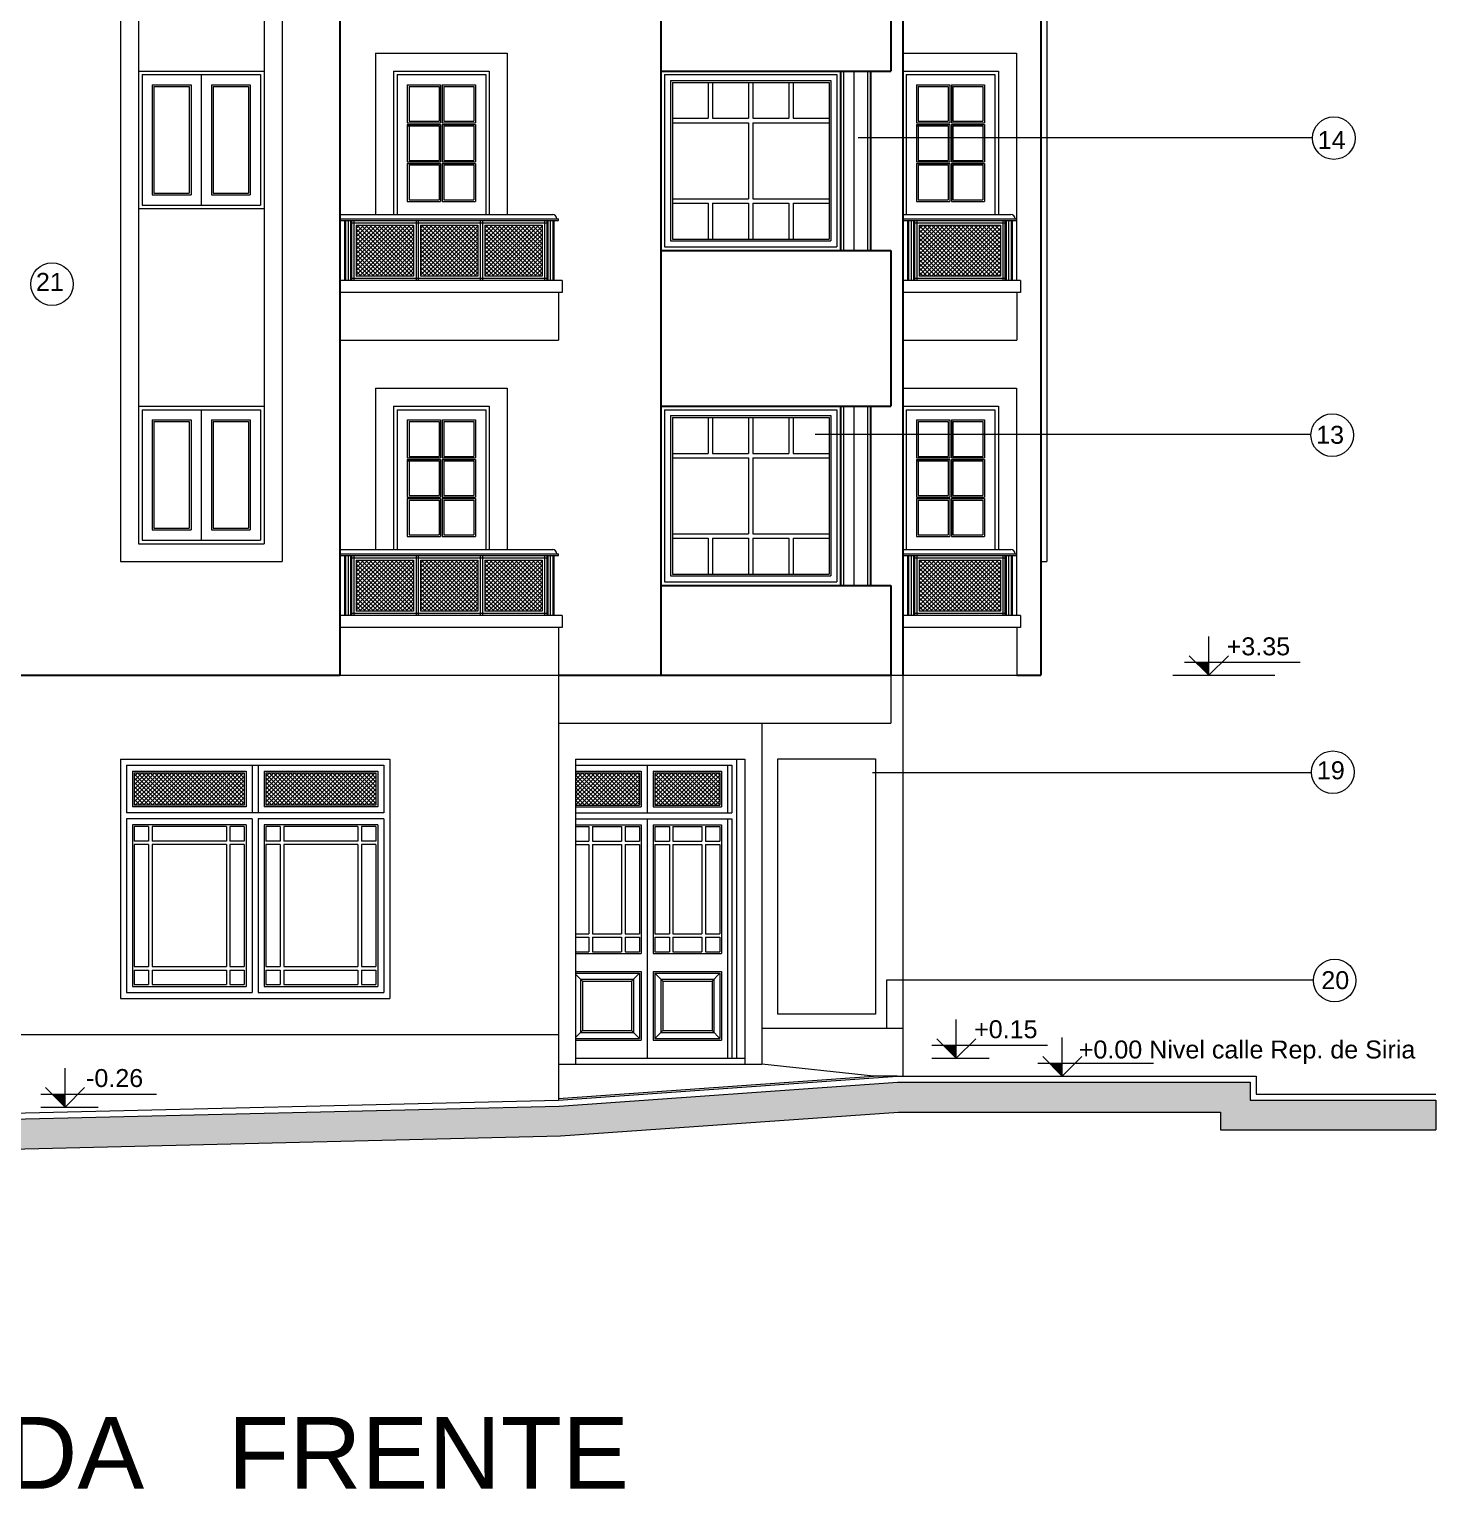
# Model space of a CAD drawing. Header units: millimetres. Extents: x 1578 to 2210, y 899 to 1032.
# Drawn here: x 1630.77 to 1642.52, y 941.48 to 953.69 of the extents above; entities that cross this region are included whole.
import ezdxf

# ---------------------------------------------------------------- set-up
doc = ezdxf.new("R2010")
doc.units = ezdxf.units.MM
for name, color, linetype, lineweight in [('CARPINTERIA', 7, 'Continuous', 18), ('COTAS', 7, 'Continuous', 15), ('ESTRUCTURA', 3, 'Continuous', 30), ('MUROS', 1, 'Continuous', 30), ('PISOS', 9, 'Continuous', 9), ('SANITARIOS', 7, 'Continuous', 20), ('TRAMAS', 7, 'Continuous', 15), ('UMBRALES', 7, 'Continuous', 18)]:
    doc.layers.add(name, color=color, linetype=linetype, lineweight=lineweight)
doc.styles.add('STYLE1', font='ARIAL.TTF')
pattern_1 = [(45, (1649.583483, 872.893345), (-0.0176776695, 0.0176776695), []), (135, (1649.583483, 872.893345), (-0.0176776695, -0.0176776695), [])]
pattern_2 = [(45, (1651.634527, 872.893345), (-0.0176776695, 0.0176776695), []), (135, (1651.634527, 872.893345), (-0.0176776695, -0.0176776695), [])]

msp = doc.modelspace()

# ---------------------------------------------------------------- hatches: boundary and pattern name
at = {"layer": 'COTAS', "ltscale": 0.05}
for points in [[(1640.624, 948.401), (1640.515, 948.401), (1640.624, 948.292)], [(1638.512, 945.201), (1638.403, 945.201), (1638.512, 945.092)], [(1639.398, 945.051), (1639.29, 945.051), (1639.398, 944.942)], [(1631.065, 944.792), (1630.956, 944.792), (1631.065, 944.683)]]:
    msp.add_hatch(color=256, dxfattribs=at).paths.add_polyline_path(points)
at = {"layer": 'PISOS', "ltscale": 0.1}
h = msp.add_hatch(dxfattribs=at)
h.set_pattern_fill('ANSI37', color=256, scale=0.2, style=0)
h.set_pattern_definition([(45, (1651.634527, 875.693345), (-0.0176776695, 0.0176776695), []), (135, (1651.634527, 875.693345), (-0.0176776695, -0.0176776695), [])])
h.paths.add_polyline_path([(1633.498, 951.629), (1633.978, 951.629), (1633.978, 952.054), (1633.498, 952.054)])
h = msp.add_hatch(dxfattribs=at)
h.set_pattern_fill('ANSI37', color=256, scale=0.2, style=0)
h.set_pattern_definition([(45, (1652.172027, 875.693345), (-0.0176776695, 0.0176776695), []), (135, (1652.172027, 875.693345), (-0.0176776695, -0.0176776695), [])])
h.paths.add_polyline_path([(1634.035, 951.629), (1634.515, 951.629), (1634.515, 952.054), (1634.035, 952.054)])
h = msp.add_hatch(dxfattribs=at)
h.set_pattern_fill('ANSI37', color=256, scale=0.2, style=0)
h.set_pattern_definition([(45, (1652.709527, 875.693345), (-0.0176776695, 0.0176776695), []), (135, (1652.709527, 875.693345), (-0.0176776695, -0.0176776695), [])])
h.paths.add_polyline_path([(1634.573, 951.629), (1635.053, 951.629), (1635.053, 952.054), (1634.573, 952.054)])
h = msp.add_hatch(dxfattribs=at)
h.set_pattern_fill('ANSI37', color=256, scale=0.2, style=0)
h.set_pattern_definition(pattern_2)
h.paths.add_polyline_path([(1638.203, 952.054), (1638.203, 951.629), (1638.883, 951.629), (1638.883, 952.054)])
h = msp.add_hatch(dxfattribs=at)
h.set_pattern_fill('ANSI37', color=256, scale=0.2, style=0)
h.set_pattern_definition(pattern_2)
h.paths.add_polyline_path([(1633.498, 948.829), (1633.978, 948.829), (1633.978, 949.254), (1633.498, 949.254)])
h = msp.add_hatch(dxfattribs=at)
h.set_pattern_fill('ANSI37', color=256, scale=0.2, style=0)
h.set_pattern_definition([(45, (1652.172027, 872.893345), (-0.0176776695, 0.0176776695), []), (135, (1652.172027, 872.893345), (-0.0176776695, -0.0176776695), [])])
h.paths.add_polyline_path([(1634.035, 948.829), (1634.515, 948.829), (1634.515, 949.254), (1634.035, 949.254)])
h = msp.add_hatch(dxfattribs=at)
h.set_pattern_fill('ANSI37', color=256, scale=0.2, style=0)
h.set_pattern_definition([(45, (1652.709527, 872.893345), (-0.0176776695, 0.0176776695), []), (135, (1652.709527, 872.893345), (-0.0176776695, -0.0176776695), [])])
h.paths.add_polyline_path([(1634.573, 948.829), (1635.053, 948.829), (1635.053, 949.254), (1634.573, 949.254)])
h = msp.add_hatch(dxfattribs=at)
h.set_pattern_fill('ANSI37', color=256, scale=0.2, style=0)
h.set_pattern_definition(pattern_2)
h.paths.add_polyline_path([(1638.883, 948.829), (1638.883, 949.254), (1638.203, 949.254), (1638.203, 948.829)])
h = msp.add_hatch(dxfattribs=at)
h.set_pattern_fill('ANSI37', color=256, scale=0.2, style=0)
h.set_pattern_definition([(45, (1648.483483, 872.893345), (-0.0176776695, 0.0176776695), []), (135, (1648.483483, 872.893345), (-0.0176776695, -0.0176776695), [])])
h.paths.add_polyline_path([(1632.563, 947.477), (1631.643, 947.477), (1631.643, 947.207), (1632.563, 947.207)])
h = msp.add_hatch(dxfattribs=at)
h.set_pattern_fill('ANSI37', color=256, scale=0.2, style=0)
h.set_pattern_definition(pattern_1)
h.paths.add_polyline_path([(1633.663, 947.477), (1632.743, 947.477), (1632.743, 947.207), (1633.663, 947.207)])
h = msp.add_hatch(dxfattribs=at)
h.set_pattern_fill('ANSI37', color=256, scale=0.2, style=0)
h.set_pattern_definition(pattern_1)
h.paths.add_polyline_path([(1635.995, 947.477), (1635.995, 947.207), (1636.537, 947.207), (1636.537, 947.477)])
h.paths.add_polyline_path([(1635.865, 947.477), (1635.332, 947.477), (1635.332, 947.207), (1635.865, 947.207)])
at = {"layer": 'TRAMAS', "ltscale": 0.05}
for points in [[(1640.97, 944.892), (1638.022, 944.892), (1635.679, 944.726), (1635.679, 944.476), (1638.031, 944.642), (1640.72, 944.642), (1640.72, 944.492), (1642.52, 944.492), (1642.52, 944.742), (1640.97, 944.742)], [(1635.679, 944.476), (1635.679, 944.726), (1635.193, 944.692), (1628.871, 944.541), (1628.871, 944.291), (1635.204, 944.442)]]:
    msp.add_hatch(color=256, dxfattribs=at).paths.add_polyline_path(points)

# ---------------------------------------------------------------- linework, layer by layer
at = {"layer": 'CARPINTERIA', "ltscale": 0.1}
for p, q in [((1631.708, 953.312), (1631.708, 952.222)), ((1631.708, 953.312), (1632.698, 953.312)), ((1632.698, 953.312), (1632.698, 952.222)), ((1633.84, 953.312), (1634.58, 953.312)), ((1633.84, 953.312), (1633.84, 952.142)), ((1634.58, 953.312), (1634.58, 952.142)), ((1636.075, 953.312), (1636.075, 951.872)), ((1636.075, 953.312), (1637.515, 953.312)), ((1636.14, 953.247), (1636.14, 951.937)), ((1636.14, 953.247), (1637.45, 953.247)), ((1636.44, 953.247), (1636.44, 952.947)), ((1636.477, 953.247), (1636.477, 952.947)), ((1636.777, 953.247), (1636.777, 952.947)), ((1636.814, 953.247), (1636.814, 952.947)), ((1637.114, 953.247), (1637.114, 952.947)), ((1637.15, 953.247), (1637.15, 952.947)), ((1637.45, 953.247), (1637.45, 951.937)), ((1637.515, 953.312), (1637.515, 951.872)), ((1638.095, 953.312), (1638.835, 953.312)), ((1638.095, 953.312), (1638.095, 952.142)), ((1638.835, 953.312), (1638.835, 952.142)), ((1631.808, 953.212), (1632.103, 953.212)), ((1631.808, 953.212), (1631.808, 952.322)), ((1632.103, 953.212), (1632.103, 952.322)), ((1632.303, 953.212), (1632.303, 952.322)), ((1632.303, 953.212), (1632.598, 953.212)), ((1632.598, 953.212), (1632.598, 952.322)), ((1633.94, 953.212), (1634.191, 953.212)), ((1633.94, 953.212), (1633.94, 952.922)), ((1634.191, 953.212), (1634.191, 952.922)), ((1634.229, 953.212), (1634.48, 953.212)), ((1634.229, 953.212), (1634.229, 952.922)), ((1634.48, 953.212), (1634.48, 952.922)), ((1638.195, 953.212), (1638.195, 952.922)), ((1638.195, 953.212), (1638.446, 953.212)), ((1638.446, 953.212), (1638.446, 952.922)), ((1638.484, 953.212), (1638.735, 953.212)), ((1638.484, 953.212), (1638.484, 952.922)), ((1638.735, 953.212), (1638.735, 952.922)), ((1633.925, 952.884), (1634.191, 952.884)), ((1633.94, 952.922), (1634.191, 952.922)), ((1633.94, 952.884), (1633.94, 952.594)), ((1634.191, 952.884), (1634.191, 952.594)), ((1634.229, 952.922), (1634.48, 952.922)), ((1634.229, 952.884), (1634.48, 952.884)), ((1634.229, 952.884), (1634.229, 952.594)), ((1634.48, 952.884), (1634.48, 952.594)), ((1636.14, 952.947), (1636.44, 952.947)), ((1636.14, 952.91), (1636.777, 952.91)), ((1636.477, 952.947), (1636.777, 952.947)), ((1636.777, 952.91), (1636.777, 952.273)), ((1636.814, 952.947), (1637.114, 952.947)), ((1636.814, 952.91), (1637.45, 952.91)), ((1636.814, 952.91), (1636.814, 952.273)), ((1637.15, 952.947), (1637.45, 952.947)), ((1638.18, 952.884), (1638.446, 952.884)), ((1638.195, 952.922), (1638.446, 952.922)), ((1638.195, 952.884), (1638.195, 952.594)), ((1638.446, 952.884), (1638.446, 952.594)), ((1638.484, 952.922), (1638.735, 952.922)), ((1638.484, 952.884), (1638.735, 952.884)), ((1638.484, 952.884), (1638.484, 952.594)), ((1638.735, 952.884), (1638.735, 952.594)), ((1633.94, 952.594), (1634.191, 952.594)), ((1633.94, 952.557), (1633.94, 952.267)), ((1633.94, 952.557), (1634.191, 952.557)), ((1634.191, 952.557), (1634.191, 952.267)), ((1634.229, 952.594), (1634.48, 952.594)), ((1634.229, 952.557), (1634.48, 952.557)), ((1634.229, 952.557), (1634.229, 952.267)), ((1634.48, 952.557), (1634.48, 952.267)), ((1638.195, 952.594), (1638.446, 952.594)), ((1638.195, 952.557), (1638.446, 952.557)), ((1638.195, 952.557), (1638.195, 952.267)), ((1638.446, 952.557), (1638.446, 952.267)), ((1638.484, 952.594), (1638.735, 952.594)), ((1638.484, 952.557), (1638.735, 952.557)), ((1638.484, 952.557), (1638.484, 952.267)), ((1638.735, 952.557), (1638.735, 952.267)), ((1631.808, 952.322), (1632.103, 952.322)), ((1632.303, 952.322), (1632.598, 952.322)), ((1636.14, 952.273), (1636.777, 952.273)), ((1636.814, 952.273), (1637.45, 952.273)), ((1631.708, 952.222), (1632.698, 952.222)), ((1633.94, 952.267), (1634.191, 952.267)), ((1634.229, 952.267), (1634.48, 952.267)), ((1636.14, 952.237), (1636.44, 952.237)), ((1636.44, 952.237), (1636.44, 951.937)), ((1636.477, 952.237), (1636.477, 951.937)), ((1636.477, 952.237), (1636.777, 952.237)), ((1636.777, 952.237), (1636.777, 951.937)), ((1636.814, 952.237), (1637.114, 952.237)), ((1636.814, 952.237), (1636.814, 951.937)), ((1637.114, 952.237), (1637.114, 951.937)), ((1637.15, 952.237), (1637.15, 951.937)), ((1637.15, 952.237), (1637.45, 952.237)), ((1638.195, 952.267), (1638.446, 952.267)), ((1638.484, 952.267), (1638.735, 952.267)), ((1636.14, 951.937), (1637.45, 951.937)), ((1636.075, 951.872), (1637.515, 951.872)), ((1631.708, 950.512), (1632.698, 950.512)), ((1631.708, 950.512), (1631.708, 949.422)), ((1632.698, 950.512), (1632.698, 949.422)), ((1633.84, 950.512), (1634.58, 950.512)), ((1633.84, 950.512), (1633.84, 949.342)), ((1634.58, 950.512), (1634.58, 949.342)), ((1636.075, 950.512), (1637.515, 950.512)), ((1636.075, 950.512), (1636.075, 949.072)), ((1636.14, 950.447), (1637.45, 950.447)), ((1636.14, 950.447), (1636.14, 949.137)), ((1636.44, 950.447), (1636.44, 950.147)), ((1636.477, 950.447), (1636.477, 950.147)), ((1636.777, 950.447), (1636.777, 950.147)), ((1636.814, 950.447), (1636.814, 950.147)), ((1637.114, 950.447), (1637.114, 950.147)), ((1637.15, 950.447), (1637.15, 950.147)), ((1637.45, 950.447), (1637.45, 949.137)), ((1637.515, 950.512), (1637.515, 949.072)), ((1638.095, 950.512), (1638.835, 950.512)), ((1638.095, 950.512), (1638.095, 949.342)), ((1638.835, 950.512), (1638.835, 949.342)), ((1631.808, 950.412), (1632.103, 950.412)), ((1631.808, 950.412), (1631.808, 949.522)), ((1632.103, 950.412), (1632.103, 949.522)), ((1632.303, 950.412), (1632.598, 950.412)), ((1632.303, 950.412), (1632.303, 949.522)), ((1632.598, 950.412), (1632.598, 949.522)), ((1633.94, 950.412), (1634.191, 950.412)), ((1633.94, 950.412), (1633.94, 950.122)), ((1634.191, 950.412), (1634.191, 950.122)), ((1634.229, 950.412), (1634.48, 950.412)), ((1634.229, 950.412), (1634.229, 950.122)), ((1634.48, 950.412), (1634.48, 950.122)), ((1638.195, 950.412), (1638.446, 950.412)), ((1638.195, 950.412), (1638.195, 950.122)), ((1638.446, 950.412), (1638.446, 950.122)), ((1638.484, 950.412), (1638.735, 950.412)), ((1638.484, 950.412), (1638.484, 950.122)), ((1638.735, 950.412), (1638.735, 950.122)), ((1633.925, 950.084), (1634.191, 950.084)), ((1633.94, 950.122), (1634.191, 950.122)), ((1633.94, 950.084), (1633.94, 949.794)), ((1634.191, 950.084), (1634.191, 949.794)), ((1634.229, 950.122), (1634.48, 950.122)), ((1634.229, 950.084), (1634.48, 950.084)), ((1634.229, 950.084), (1634.229, 949.794)), ((1634.48, 950.084), (1634.48, 949.794)), ((1636.14, 950.147), (1636.44, 950.147)), ((1636.14, 950.11), (1636.777, 950.11)), ((1636.477, 950.147), (1636.777, 950.147)), ((1636.777, 950.11), (1636.777, 949.473)), ((1636.814, 950.147), (1637.114, 950.147)), ((1636.814, 950.11), (1636.814, 949.473)), ((1636.814, 950.11), (1637.45, 950.11)), ((1637.15, 950.147), (1637.45, 950.147)), ((1638.18, 950.084), (1638.446, 950.084)), ((1638.195, 950.122), (1638.446, 950.122)), ((1638.195, 950.084), (1638.195, 949.794)), ((1638.446, 950.084), (1638.446, 949.794)), ((1638.484, 950.122), (1638.735, 950.122)), ((1638.484, 950.084), (1638.735, 950.084)), ((1638.484, 950.084), (1638.484, 949.794)), ((1638.735, 950.084), (1638.735, 949.794)), ((1633.94, 949.794), (1634.191, 949.794)), ((1633.94, 949.757), (1633.94, 949.467)), ((1633.94, 949.757), (1634.191, 949.757)), ((1634.191, 949.757), (1634.191, 949.467)), ((1634.229, 949.794), (1634.48, 949.794)), ((1634.229, 949.757), (1634.48, 949.757)), ((1634.229, 949.757), (1634.229, 949.467)), ((1634.48, 949.757), (1634.48, 949.467)), ((1638.195, 949.794), (1638.446, 949.794)), ((1638.195, 949.757), (1638.195, 949.467)), ((1638.195, 949.757), (1638.446, 949.757)), ((1638.446, 949.757), (1638.446, 949.467)), ((1638.484, 949.794), (1638.735, 949.794)), ((1638.484, 949.757), (1638.735, 949.757)), ((1638.484, 949.757), (1638.484, 949.467)), ((1638.735, 949.757), (1638.735, 949.467)), ((1631.808, 949.522), (1632.103, 949.522)), ((1632.303, 949.522), (1632.598, 949.522)), ((1633.94, 949.467), (1634.191, 949.467)), ((1634.229, 949.467), (1634.48, 949.467)), ((1636.14, 949.473), (1636.777, 949.473)), ((1636.814, 949.473), (1637.45, 949.473)), ((1638.195, 949.467), (1638.446, 949.467)), ((1638.484, 949.467), (1638.735, 949.467)), ((1631.708, 949.422), (1632.698, 949.422)), ((1636.14, 949.437), (1636.44, 949.437)), ((1636.44, 949.437), (1636.44, 949.137)), ((1636.477, 949.437), (1636.477, 949.137)), ((1636.477, 949.437), (1636.777, 949.437)), ((1636.777, 949.437), (1636.777, 949.137)), ((1636.814, 949.437), (1636.814, 949.137)), ((1636.814, 949.437), (1637.114, 949.437)), ((1637.114, 949.437), (1637.114, 949.137)), ((1637.15, 949.437), (1637.45, 949.437)), ((1637.15, 949.437), (1637.15, 949.137)), ((1636.14, 949.137), (1637.45, 949.137)), ((1636.075, 949.072), (1637.515, 949.072)), ((1631.578, 947.542), (1631.578, 947.142)), ((1631.578, 947.542), (1633.728, 947.542)), ((1632.628, 947.542), (1632.628, 947.142)), ((1632.678, 947.542), (1632.678, 947.142)), ((1633.728, 947.542), (1633.728, 947.142)), ((1635.332, 947.542), (1636.637, 947.542)), ((1636.602, 947.542), (1636.602, 947.142)), ((1636.637, 947.542), (1636.637, 947.142)), ((1631.643, 947.477), (1631.643, 947.207)), ((1631.643, 947.477), (1632.563, 947.477)), ((1632.563, 947.477), (1632.563, 947.207)), ((1632.743, 947.477), (1633.663, 947.477)), ((1632.743, 947.477), (1632.743, 947.207)), ((1633.663, 947.477), (1633.663, 947.207)), ((1635.332, 947.477), (1635.865, 947.477)), ((1635.865, 947.477), (1635.865, 947.207)), ((1635.995, 947.477), (1636.537, 947.477)), ((1635.995, 947.477), (1635.995, 947.207)), ((1636.537, 947.477), (1636.537, 947.207)), ((1632.563, 947.207), (1631.643, 947.207)), ((1633.663, 947.207), (1632.743, 947.207)), ((1635.332, 947.207), (1635.865, 947.207)), ((1635.995, 947.207), (1636.537, 947.207)), ((1633.728, 947.142), (1631.578, 947.142)), ((1631.578, 947.092), (1631.578, 945.642)), ((1632.628, 947.092), (1631.578, 947.092)), ((1631.763, 947.027), (1631.643, 947.027)), ((1631.643, 947.027), (1631.643, 946.907)), ((1631.763, 947.027), (1631.763, 946.907)), ((1632.413, 947.027), (1631.793, 947.027)), ((1631.793, 947.027), (1631.793, 946.907)), ((1632.413, 947.027), (1632.413, 946.907)), ((1632.443, 947.027), (1632.443, 946.907)), ((1632.563, 947.027), (1632.443, 947.027)), ((1632.563, 947.027), (1632.563, 946.907)), ((1632.628, 947.092), (1632.628, 945.642)), ((1632.678, 947.092), (1632.678, 945.642)), ((1633.728, 947.092), (1632.678, 947.092)), ((1632.863, 947.027), (1632.743, 947.027)), ((1632.743, 947.027), (1632.743, 946.907)), ((1632.863, 947.027), (1632.863, 946.907)), ((1633.513, 947.027), (1632.893, 947.027)), ((1632.893, 947.027), (1632.893, 946.907)), ((1633.513, 947.027), (1633.513, 946.907)), ((1633.663, 947.027), (1633.543, 947.027)), ((1633.543, 947.027), (1633.543, 946.907)), ((1633.663, 947.027), (1633.663, 946.907)), ((1633.728, 947.092), (1633.728, 945.642)), ((1635.332, 947.142), (1636.637, 947.142)), ((1635.332, 947.092), (1636.637, 947.092)), ((1635.332, 947.027), (1635.443, 947.027)), ((1635.443, 947.027), (1635.443, 946.907)), ((1635.473, 947.027), (1635.473, 946.907)), ((1635.473, 947.027), (1635.715, 947.027)), ((1635.715, 947.027), (1635.715, 946.907)), ((1635.745, 947.027), (1635.745, 946.907)), ((1635.745, 947.027), (1635.865, 947.027)), ((1635.865, 947.027), (1635.865, 946.907)), ((1635.995, 947.027), (1635.995, 946.907)), ((1635.995, 947.027), (1636.115, 947.027)), ((1636.115, 947.027), (1636.115, 946.907)), ((1636.145, 947.027), (1636.387, 947.027)), ((1636.145, 947.027), (1636.145, 946.907)), ((1636.387, 947.027), (1636.387, 946.907)), ((1636.417, 947.027), (1636.537, 947.027)), ((1636.417, 947.027), (1636.417, 946.907)), ((1636.537, 947.027), (1636.537, 946.907)), ((1636.637, 947.092), (1636.637, 945.092)), ((1631.763, 946.907), (1631.643, 946.907)), ((1632.413, 946.907), (1631.793, 946.907)), ((1632.563, 946.907), (1632.443, 946.907)), ((1632.863, 946.907), (1632.743, 946.907)), ((1633.513, 946.907), (1632.893, 946.907)), ((1633.663, 946.907), (1633.543, 946.907)), ((1635.332, 946.907), (1635.443, 946.907)), ((1635.473, 946.907), (1635.715, 946.907)), ((1635.745, 946.907), (1635.865, 946.907)), ((1635.995, 946.907), (1636.115, 946.907)), ((1636.145, 946.907), (1636.387, 946.907)), ((1636.417, 946.907), (1636.537, 946.907)), ((1631.643, 946.877), (1631.643, 945.857)), ((1631.763, 946.877), (1631.643, 946.877)), ((1631.763, 946.877), (1631.763, 945.857)), ((1632.413, 946.877), (1631.793, 946.877)), ((1631.793, 946.877), (1631.793, 945.857)), ((1632.413, 946.877), (1632.413, 945.857)), ((1632.443, 946.877), (1632.443, 945.857)), ((1632.563, 946.877), (1632.443, 946.877)), ((1632.563, 946.877), (1632.563, 945.857)), ((1632.743, 946.877), (1632.743, 945.857)), ((1632.863, 946.877), (1632.743, 946.877)), ((1632.863, 946.877), (1632.863, 945.857)), ((1632.893, 946.877), (1632.893, 945.857)), ((1633.513, 946.877), (1632.893, 946.877)), ((1633.513, 946.877), (1633.513, 945.857)), ((1633.543, 946.877), (1633.543, 945.857)), ((1633.663, 946.877), (1633.543, 946.877)), ((1633.663, 946.877), (1633.663, 945.857)), ((1635.332, 946.877), (1635.443, 946.877)), ((1635.443, 946.877), (1635.443, 946.132)), ((1635.473, 946.877), (1635.715, 946.877)), ((1635.473, 946.877), (1635.473, 946.132)), ((1635.715, 946.877), (1635.715, 946.132)), ((1635.745, 946.877), (1635.745, 946.132)), ((1635.745, 946.877), (1635.865, 946.877)), ((1635.865, 946.877), (1635.865, 946.132)), ((1635.995, 946.877), (1635.995, 946.132)), ((1635.995, 946.877), (1636.115, 946.877)), ((1636.115, 946.877), (1636.115, 946.132)), ((1636.145, 946.877), (1636.387, 946.877)), ((1636.145, 946.877), (1636.145, 946.132)), ((1636.387, 946.877), (1636.387, 946.132)), ((1636.417, 946.877), (1636.537, 946.877)), ((1636.417, 946.877), (1636.417, 946.132)), ((1636.537, 946.877), (1636.537, 946.132)), ((1635.332, 946.132), (1635.443, 946.132)), ((1635.332, 946.102), (1635.443, 946.102)), ((1635.443, 946.102), (1635.443, 945.982)), ((1635.473, 946.132), (1635.715, 946.132)), ((1635.473, 946.102), (1635.473, 945.982)), ((1635.473, 946.102), (1635.715, 946.102)), ((1635.715, 946.102), (1635.715, 945.982)), ((1635.745, 946.132), (1635.865, 946.132)), ((1635.745, 946.102), (1635.745, 945.982)), ((1635.745, 946.102), (1635.865, 946.102)), ((1635.865, 946.102), (1635.865, 945.982)), ((1635.995, 946.132), (1636.115, 946.132)), ((1635.995, 946.102), (1635.995, 945.982)), ((1635.995, 946.102), (1636.115, 946.102)), ((1636.115, 946.102), (1636.115, 945.982)), ((1636.145, 946.132), (1636.387, 946.132)), ((1636.145, 946.102), (1636.387, 946.102)), ((1636.145, 946.102), (1636.145, 945.982)), ((1636.387, 946.102), (1636.387, 945.982)), ((1636.417, 946.132), (1636.537, 946.132)), ((1636.417, 946.102), (1636.417, 945.982)), ((1636.417, 946.102), (1636.537, 946.102)), ((1636.537, 946.102), (1636.537, 945.982)), ((1635.332, 945.982), (1635.443, 945.982)), ((1635.473, 945.982), (1635.715, 945.982)), ((1635.745, 945.982), (1635.865, 945.982)), ((1635.995, 945.982), (1636.115, 945.982)), ((1636.145, 945.982), (1636.387, 945.982)), ((1636.417, 945.982), (1636.537, 945.982)), ((1631.643, 945.857), (1631.763, 945.857)), ((1631.643, 945.827), (1631.763, 945.827)), ((1631.643, 945.827), (1631.643, 945.707)), ((1631.763, 945.827), (1631.763, 945.707)), ((1631.793, 945.857), (1632.413, 945.857)), ((1631.793, 945.827), (1632.413, 945.827)), ((1631.793, 945.827), (1631.793, 945.707)), ((1632.413, 945.827), (1632.413, 945.707)), ((1632.443, 945.857), (1632.563, 945.857)), ((1632.443, 945.827), (1632.443, 945.707)), ((1632.443, 945.827), (1632.563, 945.827)), ((1632.563, 945.827), (1632.563, 945.707)), ((1632.743, 945.857), (1632.863, 945.857)), ((1632.743, 945.827), (1632.743, 945.707)), ((1632.743, 945.827), (1632.863, 945.827)), ((1632.863, 945.827), (1632.863, 945.707)), ((1632.893, 945.857), (1633.513, 945.857)), ((1632.893, 945.827), (1633.513, 945.827)), ((1632.893, 945.827), (1632.893, 945.707)), ((1633.513, 945.827), (1633.513, 945.707)), ((1633.543, 945.857), (1633.663, 945.857)), ((1633.543, 945.827), (1633.663, 945.827)), ((1633.543, 945.827), (1633.543, 945.707)), ((1633.663, 945.827), (1633.663, 945.707)), ((1635.332, 945.802), (1635.865, 945.802)), ((1635.865, 945.802), (1635.865, 945.257)), ((1635.995, 945.802), (1636.537, 945.802)), ((1635.995, 945.802), (1635.995, 945.257)), ((1636.537, 945.802), (1636.537, 945.257)), ((1631.643, 945.707), (1631.763, 945.707)), ((1631.793, 945.707), (1632.413, 945.707)), ((1632.443, 945.707), (1632.563, 945.707)), ((1632.743, 945.707), (1632.863, 945.707)), ((1632.893, 945.707), (1633.513, 945.707)), ((1633.543, 945.707), (1633.663, 945.707)), ((1635.373, 945.752), (1635.815, 945.752)), ((1635.373, 945.752), (1635.373, 945.307)), ((1635.815, 945.752), (1635.815, 945.307)), ((1636.045, 945.752), (1636.487, 945.752)), ((1636.045, 945.752), (1636.045, 945.307)), ((1636.487, 945.752), (1636.487, 945.307)), ((1631.578, 945.642), (1632.628, 945.642)), ((1632.678, 945.642), (1633.728, 945.642)), ((1635.332, 945.257), (1635.865, 945.257)), ((1635.373, 945.307), (1635.815, 945.307)), ((1635.995, 945.257), (1636.537, 945.257)), ((1636.045, 945.307), (1636.487, 945.307))]:
    msp.add_line(p, q, dxfattribs=at)
at = {"layer": 'COTAS', "ltscale": 0.05}
for p, q in [((1637.694, 952.786), (1641.49, 952.786)), ((1637.334, 950.307), (1641.477, 950.307)), ((1640.46, 948.455), (1640.624, 948.292)), ((1640.624, 948.292), (1640.787, 948.455)), ((1637.814, 947.48), (1641.482, 947.48)), ((1637.933, 945.748), (1641.497, 945.748)), ((1637.933, 945.34), (1637.933, 945.748)), ((1638.349, 945.255), (1638.512, 945.092)), ((1638.512, 945.092), (1638.676, 945.255)), ((1639.235, 945.105), (1639.398, 944.942)), ((1639.398, 944.942), (1639.562, 945.105)), ((1630.901, 944.847), (1631.065, 944.683)), ((1631.065, 944.683), (1631.228, 944.847))]:
    msp.add_line(p, q, dxfattribs=at)
at = {"layer": 'COTAS', "ltscale": 0.1}
for p, q in [((1640.624, 948.292), (1640.624, 948.616)), ((1640.42, 948.401), (1641.387, 948.401)), ((1640.324, 948.292), (1641.176, 948.292)), ((1638.512, 945.092), (1638.512, 945.416)), ((1638.309, 945.201), (1639.275, 945.201)), ((1639.398, 944.942), (1639.398, 945.266)), ((1638.309, 945.092), (1638.788, 945.092)), ((1631.065, 944.683), (1631.065, 945.008)), ((1639.195, 945.051), (1640.161, 945.051)), ((1639.195, 944.942), (1639.674, 944.942)), ((1630.862, 944.792), (1631.828, 944.792)), ((1630.862, 944.683), (1631.341, 944.683))]:
    msp.add_line(p, q, dxfattribs=at)
at = {"layer": 'COTAS', "ltscale": 0.05}
for centre in [(1641.668, 952.782), (1630.956, 951.561), (1641.655, 950.299), (1641.66, 947.482), (1641.675, 945.741)]:
    msp.add_circle(centre, 0.178, dxfattribs=at)
at = {"layer": 'ESTRUCTURA', "ltscale": 0.1}
for p, q in [((1633.36, 959.292), (1633.36, 948.292)), ((1639.22, 959.292), (1639.22, 948.292)), ((1637.965, 954.642), (1637.965, 953.342)), ((1636.045, 953.342), (1637.965, 953.342)), ((1636.045, 951.842), (1637.965, 951.842)), ((1637.965, 951.842), (1637.965, 950.542)), ((1636.045, 950.542), (1637.965, 950.542)), ((1636.045, 949.042), (1637.965, 949.042)), ((1637.965, 949.042), (1637.965, 948.292)), ((1628.63, 948.292), (1633.36, 948.292)), ((1636.045, 948.292), (1637.965, 948.292)), ((1639.02, 948.292), (1639.22, 948.292))]:
    msp.add_line(p, q, dxfattribs=at)
at = {"layer": 'MUROS'}
for p, q in [((1636.045, 958.142), (1636.045, 948.292)), ((1638.065, 958.142), (1638.065, 948.292)), ((1637.545, 953.342), (1637.545, 951.842)), ((1637.795, 953.342), (1637.795, 951.842)), ((1637.545, 950.542), (1637.545, 949.042)), ((1637.795, 950.542), (1637.795, 949.042)), ((1635.19, 948.292), (1636.045, 948.292))]:
    msp.add_line(p, q, dxfattribs=at)
at = {"layer": 'PISOS', "ltscale": 0.1}
for p, q in [((1637.569, 953.342), (1637.569, 951.842)), ((1637.656, 953.342), (1637.656, 951.842)), ((1637.771, 953.342), (1637.771, 951.842)), ((1637.569, 950.542), (1637.569, 949.042)), ((1637.656, 950.542), (1637.656, 949.042)), ((1637.771, 950.542), (1637.771, 949.042))]:
    msp.add_line(p, q, dxfattribs=at)
at = {"layer": 'PISOS'}
for p, q in [((1633.409, 952.092), (1633.409, 951.592)), ((1633.43, 952.092), (1633.43, 951.592)), ((1633.451, 952.092), (1633.451, 951.592)), ((1635.099, 952.092), (1635.099, 951.592)), ((1635.12, 952.092), (1635.12, 951.592)), ((1635.141, 952.092), (1635.141, 951.592)), ((1638.114, 952.092), (1638.114, 951.592)), ((1638.135, 952.092), (1638.135, 951.592)), ((1638.156, 952.092), (1638.156, 951.592)), ((1638.929, 952.092), (1638.929, 951.592)), ((1638.95, 952.092), (1638.95, 951.592)), ((1638.971, 952.092), (1638.971, 951.592)), ((1633.409, 949.292), (1633.409, 948.792)), ((1633.43, 949.292), (1633.43, 948.792)), ((1633.451, 949.292), (1633.451, 948.792)), ((1635.099, 949.292), (1635.099, 948.792)), ((1635.12, 949.292), (1635.12, 948.792)), ((1635.141, 949.292), (1635.141, 948.792)), ((1638.114, 949.292), (1638.114, 948.792)), ((1638.135, 949.292), (1638.135, 948.792)), ((1638.156, 949.292), (1638.156, 948.792)), ((1638.929, 949.292), (1638.929, 948.792)), ((1638.95, 949.292), (1638.95, 948.792)), ((1638.971, 949.292), (1638.971, 948.792))]:
    msp.add_line(p, q, dxfattribs=at)
at = {"layer": 'SANITARIOS'}
for p, q in [((1633.36, 952.142), (1635.14, 952.142)), ((1633.36, 952.107), (1635.19, 952.107)), ((1633.36, 952.092), (1635.19, 952.092)), ((1633.4, 952.092), (1633.4, 951.592)), ((1633.46, 952.092), (1633.46, 951.592)), ((1635.09, 952.092), (1635.09, 951.592)), ((1635.15, 952.092), (1635.15, 951.592)), ((1635.19, 952.092), (1635.19, 952.107)), ((1638.065, 952.142), (1638.97, 952.142)), ((1638.065, 952.107), (1639.02, 952.107)), ((1638.065, 952.092), (1639.02, 952.092)), ((1638.105, 952.092), (1638.105, 951.592)), ((1638.165, 952.092), (1638.165, 951.592)), ((1638.92, 952.092), (1638.92, 951.592)), ((1638.98, 952.092), (1638.98, 951.592)), ((1639.02, 952.092), (1639.02, 952.107)), ((1633.36, 949.342), (1635.14, 949.342)), ((1638.065, 949.342), (1638.97, 949.342)), ((1633.36, 949.307), (1635.19, 949.307)), ((1633.36, 949.292), (1635.19, 949.292)), ((1633.4, 949.292), (1633.4, 948.792)), ((1633.46, 949.292), (1633.46, 948.792)), ((1635.09, 949.292), (1635.09, 948.792)), ((1635.15, 949.292), (1635.15, 948.792)), ((1635.19, 949.292), (1635.19, 949.307)), ((1638.065, 949.307), (1639.02, 949.307)), ((1638.065, 949.292), (1639.02, 949.292)), ((1638.105, 949.292), (1638.105, 948.792)), ((1638.165, 949.292), (1638.165, 948.792)), ((1638.92, 949.292), (1638.92, 948.792)), ((1638.98, 949.292), (1638.98, 948.792)), ((1639.02, 949.292), (1639.02, 949.307))]:
    msp.add_line(p, q, dxfattribs=at)
for centre in [(1635.14, 952.107), (1638.97, 952.107), (1635.14, 949.307), (1638.97, 949.307)]:
    msp.add_arc(centre, 0.035, 0, 90, dxfattribs=at)
at = {"layer": 'TRAMAS', "ltscale": 0.1}
for p, q in [((1639.27, 956.242), (1639.27, 949.242)), ((1632.203, 953.312), (1632.203, 952.222)), ((1636.125, 953.262), (1637.465, 953.262)), ((1637.465, 953.262), (1637.465, 951.922)), ((1631.793, 953.227), (1632.118, 953.227)), ((1631.793, 953.227), (1631.793, 952.307)), ((1632.118, 953.227), (1632.118, 952.307)), ((1632.288, 953.227), (1632.288, 952.307)), ((1632.288, 953.227), (1632.613, 953.227)), ((1632.613, 953.227), (1632.613, 952.307)), ((1633.925, 953.227), (1634.203, 953.227)), ((1633.925, 953.227), (1633.925, 952.91)), ((1634.203, 953.227), (1634.203, 952.91)), ((1634.217, 953.227), (1634.495, 953.227)), ((1634.217, 953.227), (1634.217, 952.91)), ((1634.495, 953.227), (1634.495, 952.91)), ((1638.18, 953.227), (1638.18, 952.91)), ((1638.18, 953.227), (1638.458, 953.227)), ((1638.458, 953.227), (1638.458, 952.91)), ((1638.472, 953.227), (1638.75, 953.227)), ((1638.472, 953.227), (1638.472, 952.91)), ((1638.75, 953.227), (1638.75, 952.91)), ((1633.925, 952.91), (1634.203, 952.91)), ((1633.925, 952.896), (1633.925, 952.582)), ((1633.925, 952.896), (1634.203, 952.896)), ((1634.203, 952.896), (1634.203, 952.582)), ((1634.217, 952.91), (1634.495, 952.91)), ((1634.217, 952.896), (1634.495, 952.896)), ((1634.217, 952.896), (1634.217, 952.582)), ((1634.495, 952.896), (1634.495, 952.582)), ((1638.18, 952.91), (1638.458, 952.91)), ((1638.18, 952.896), (1638.458, 952.896)), ((1638.18, 952.896), (1638.18, 952.582)), ((1638.458, 952.896), (1638.458, 952.582)), ((1638.472, 952.91), (1638.75, 952.91)), ((1638.472, 952.896), (1638.75, 952.896)), ((1638.472, 952.896), (1638.472, 952.582)), ((1638.75, 952.896), (1638.75, 952.582)), ((1633.925, 952.582), (1634.203, 952.582)), ((1633.925, 952.569), (1633.925, 952.252)), ((1633.925, 952.569), (1634.203, 952.569)), ((1634.203, 952.569), (1634.203, 952.252)), ((1634.217, 952.582), (1634.495, 952.582)), ((1634.217, 952.569), (1634.495, 952.569)), ((1634.217, 952.569), (1634.217, 952.252)), ((1634.495, 952.569), (1634.495, 952.252)), ((1638.18, 952.582), (1638.458, 952.582)), ((1638.18, 952.569), (1638.458, 952.569)), ((1638.18, 952.569), (1638.18, 952.252)), ((1638.458, 952.569), (1638.458, 952.252)), ((1638.472, 952.582), (1638.75, 952.582)), ((1638.472, 952.569), (1638.75, 952.569)), ((1638.472, 952.569), (1638.472, 952.252)), ((1638.75, 952.569), (1638.75, 952.252)), ((1631.793, 952.307), (1632.118, 952.307)), ((1632.288, 952.307), (1632.613, 952.307)), ((1633.925, 952.252), (1634.203, 952.252)), ((1634.217, 952.252), (1634.495, 952.252)), ((1638.18, 952.252), (1638.458, 952.252)), ((1638.472, 952.252), (1638.75, 952.252)), ((1636.045, 951.392), (1636.045, 951.292)), ((1632.203, 950.512), (1632.203, 949.422)), ((1636.125, 950.462), (1637.465, 950.462)), ((1637.465, 950.462), (1637.465, 949.122)), ((1631.793, 950.427), (1632.118, 950.427)), ((1631.793, 950.427), (1631.793, 949.507)), ((1632.118, 950.427), (1632.118, 949.507)), ((1632.288, 950.427), (1632.613, 950.427)), ((1632.288, 950.427), (1632.288, 949.507)), ((1632.613, 950.427), (1632.613, 949.507)), ((1633.925, 950.427), (1634.203, 950.427)), ((1633.925, 950.427), (1633.925, 950.11)), ((1634.203, 950.427), (1634.203, 950.11)), ((1634.217, 950.427), (1634.495, 950.427)), ((1634.217, 950.427), (1634.217, 950.11)), ((1634.495, 950.427), (1634.495, 950.11)), ((1638.18, 950.427), (1638.458, 950.427)), ((1638.18, 950.427), (1638.18, 950.11)), ((1638.458, 950.427), (1638.458, 950.11)), ((1638.472, 950.427), (1638.75, 950.427)), ((1638.472, 950.427), (1638.472, 950.11)), ((1638.75, 950.427), (1638.75, 950.11)), ((1633.925, 950.11), (1634.203, 950.11)), ((1633.925, 950.096), (1634.203, 950.096)), ((1633.925, 950.096), (1633.925, 949.782)), ((1634.203, 950.096), (1634.203, 949.782)), ((1634.217, 950.11), (1634.495, 950.11)), ((1634.217, 950.096), (1634.495, 950.096)), ((1634.217, 950.096), (1634.217, 949.782)), ((1634.495, 950.096), (1634.495, 949.782)), ((1638.18, 950.11), (1638.458, 950.11)), ((1638.18, 950.096), (1638.458, 950.096)), ((1638.18, 950.096), (1638.18, 949.782)), ((1638.458, 950.096), (1638.458, 949.782)), ((1638.472, 950.11), (1638.75, 950.11)), ((1638.472, 950.096), (1638.75, 950.096)), ((1638.472, 950.096), (1638.472, 949.782)), ((1638.75, 950.096), (1638.75, 949.782)), ((1633.925, 949.782), (1634.203, 949.782)), ((1633.925, 949.769), (1633.925, 949.452)), ((1633.925, 949.769), (1634.203, 949.769)), ((1634.203, 949.769), (1634.203, 949.452)), ((1634.217, 949.782), (1634.495, 949.782)), ((1634.217, 949.769), (1634.495, 949.769)), ((1634.217, 949.769), (1634.217, 949.452)), ((1634.495, 949.769), (1634.495, 949.452)), ((1638.18, 949.782), (1638.458, 949.782)), ((1638.18, 949.769), (1638.18, 949.452)), ((1638.18, 949.769), (1638.458, 949.769)), ((1638.458, 949.769), (1638.458, 949.452)), ((1638.472, 949.782), (1638.75, 949.782)), ((1638.472, 949.769), (1638.75, 949.769)), ((1638.472, 949.769), (1638.472, 949.452)), ((1638.75, 949.769), (1638.75, 949.452)), ((1631.793, 949.507), (1632.118, 949.507)), ((1632.288, 949.507), (1632.613, 949.507)), ((1633.925, 949.452), (1634.203, 949.452)), ((1634.217, 949.452), (1634.495, 949.452)), ((1638.18, 949.452), (1638.458, 949.452)), ((1638.472, 949.452), (1638.75, 949.452)), ((1639.22, 949.242), (1639.27, 949.242)), ((1635.93, 947.542), (1635.93, 947.142)), ((1637.023, 945.461), (1637.023, 947.594)), ((1637.023, 947.594), (1637.837, 947.594)), ((1637.837, 947.594), (1637.837, 945.461)), ((1631.628, 947.492), (1631.628, 947.192)), ((1631.628, 947.492), (1632.578, 947.492)), ((1632.578, 947.492), (1632.578, 947.192)), ((1632.728, 947.492), (1633.678, 947.492)), ((1632.728, 947.492), (1632.728, 947.192)), ((1633.678, 947.492), (1633.678, 947.192)), ((1635.332, 947.492), (1635.88, 947.492)), ((1635.88, 947.492), (1635.88, 947.192)), ((1635.98, 947.492), (1636.552, 947.492)), ((1635.98, 947.492), (1635.98, 947.192)), ((1636.552, 947.492), (1636.552, 947.192)), ((1632.578, 947.192), (1631.628, 947.192)), ((1633.678, 947.192), (1632.728, 947.192)), ((1635.332, 947.192), (1635.88, 947.192)), ((1635.98, 947.192), (1636.552, 947.192)), ((1631.628, 947.042), (1631.628, 945.692)), ((1632.578, 947.042), (1631.628, 947.042)), ((1632.578, 947.042), (1632.578, 945.692)), ((1632.728, 947.042), (1632.728, 945.692)), ((1633.678, 947.042), (1632.728, 947.042)), ((1633.678, 947.042), (1633.678, 945.692)), ((1635.332, 947.042), (1635.88, 947.042)), ((1635.88, 947.042), (1635.88, 945.967)), ((1635.93, 947.092), (1635.93, 945.092)), ((1635.98, 947.042), (1636.552, 947.042)), ((1635.98, 947.042), (1635.98, 945.967)), ((1636.552, 947.042), (1636.552, 945.967)), ((1636.602, 947.092), (1636.602, 945.092)), ((1635.332, 945.967), (1635.88, 945.967)), ((1635.98, 945.967), (1636.552, 945.967)), ((1635.332, 945.817), (1635.88, 945.817)), ((1635.8, 945.737), (1635.865, 945.802)), ((1635.88, 945.817), (1635.88, 945.242)), ((1635.98, 945.817), (1636.552, 945.817)), ((1635.98, 945.817), (1635.98, 945.242)), ((1636.06, 945.737), (1635.995, 945.802)), ((1636.472, 945.737), (1636.537, 945.802)), ((1636.552, 945.817), (1636.552, 945.242)), ((1631.628, 945.692), (1632.578, 945.692)), ((1632.728, 945.692), (1633.678, 945.692)), ((1635.388, 945.737), (1635.332, 945.793)), ((1635.388, 945.737), (1635.8, 945.737)), ((1635.388, 945.737), (1635.388, 945.322)), ((1635.8, 945.737), (1635.8, 945.322)), ((1636.06, 945.737), (1636.472, 945.737)), ((1636.06, 945.737), (1636.06, 945.322)), ((1636.472, 945.737), (1636.472, 945.322)), ((1637.837, 945.461), (1637.023, 945.461)), ((1635.332, 945.266), (1635.388, 945.322)), ((1635.388, 945.322), (1635.8, 945.322)), ((1635.8, 945.322), (1635.865, 945.257)), ((1635.995, 945.257), (1636.06, 945.322)), ((1636.06, 945.322), (1636.472, 945.322)), ((1636.472, 945.322), (1636.537, 945.257)), ((1635.332, 945.242), (1635.88, 945.242)), ((1635.98, 945.242), (1636.552, 945.242)), ((1635.19, 945.042), (1636.889, 945.042)), ((1637.82, 944.942), (1636.889, 945.042)), ((1635.19, 944.756), (1637.82, 944.942)), ((1638.02, 944.942), (1637.82, 944.942))]:
    msp.add_line(p, q, dxfattribs=at)
at = {"layer": 'TRAMAS'}
for p, q in [((1636.125, 953.262), (1636.125, 951.922)), ((1633.498, 952.054), (1633.498, 951.629)), ((1633.498, 952.054), (1633.978, 952.054)), ((1633.978, 952.054), (1633.978, 951.629)), ((1634.035, 952.054), (1634.515, 952.054)), ((1634.035, 952.054), (1634.035, 951.629)), ((1634.515, 952.054), (1634.515, 951.629)), ((1634.573, 952.054), (1634.573, 951.629)), ((1634.573, 952.054), (1635.053, 952.054)), ((1635.053, 952.054), (1635.053, 951.629)), ((1638.203, 952.054), (1638.883, 952.054)), ((1638.203, 952.054), (1638.203, 951.629)), ((1638.883, 952.054), (1638.883, 951.629)), ((1636.125, 951.922), (1637.465, 951.922)), ((1633.978, 951.629), (1633.498, 951.629)), ((1634.515, 951.629), (1634.035, 951.629)), ((1635.053, 951.629), (1634.573, 951.629)), ((1638.883, 951.629), (1638.203, 951.629)), ((1636.125, 950.462), (1636.125, 949.122)), ((1633.498, 949.254), (1633.978, 949.254)), ((1633.498, 949.254), (1633.498, 948.829)), ((1633.978, 949.254), (1633.978, 948.829)), ((1634.035, 949.254), (1634.515, 949.254)), ((1634.035, 949.254), (1634.035, 948.829)), ((1634.515, 949.254), (1634.515, 948.829)), ((1634.573, 949.254), (1635.053, 949.254)), ((1634.573, 949.254), (1634.573, 948.829)), ((1635.053, 949.254), (1635.053, 948.829)), ((1638.203, 949.254), (1638.883, 949.254)), ((1638.203, 949.254), (1638.203, 948.829)), ((1638.883, 949.254), (1638.883, 948.829)), ((1636.125, 949.122), (1637.465, 949.122)), ((1633.978, 948.829), (1633.498, 948.829)), ((1634.515, 948.829), (1634.035, 948.829)), ((1635.053, 948.829), (1634.573, 948.829)), ((1638.883, 948.829), (1638.203, 948.829))]:
    msp.add_line(p, q, dxfattribs=at)
at = {"layer": 'UMBRALES', "ltscale": 0.1}
for p, q in [((1631.528, 956.292), (1631.528, 949.242)), ((1632.878, 956.292), (1632.878, 949.242)), ((1631.678, 956.142), (1631.678, 949.392)), ((1632.728, 956.142), (1632.728, 949.392)), ((1633.66, 953.492), (1634.76, 953.492)), ((1633.66, 953.492), (1633.66, 952.142)), ((1634.76, 953.492), (1634.76, 952.142)), ((1638.065, 953.492), (1639.015, 953.492)), ((1639.015, 953.492), (1639.015, 952.107)), ((1631.678, 953.342), (1632.728, 953.342)), ((1633.81, 953.342), (1634.61, 953.342)), ((1633.81, 953.342), (1633.81, 952.142)), ((1634.61, 953.342), (1634.61, 952.142)), ((1638.065, 953.342), (1638.865, 953.342)), ((1638.865, 953.342), (1638.865, 952.142)), ((1631.678, 952.192), (1632.728, 952.192)), ((1639.015, 952.092), (1639.015, 951.592)), ((1635.22, 951.592), (1633.36, 951.592)), ((1635.22, 951.592), (1635.22, 951.492)), ((1639.05, 951.592), (1638.065, 951.592)), ((1639.05, 951.592), (1639.05, 951.492)), ((1635.22, 951.492), (1633.36, 951.492)), ((1635.19, 951.492), (1635.19, 951.092)), ((1639.05, 951.492), (1638.065, 951.492)), ((1639.02, 951.492), (1639.02, 951.092)), ((1633.36, 951.092), (1635.19, 951.092)), ((1638.065, 951.092), (1639.02, 951.092)), ((1633.66, 950.692), (1634.76, 950.692)), ((1633.66, 950.692), (1633.66, 949.342)), ((1634.76, 950.692), (1634.76, 949.342)), ((1638.065, 950.692), (1639.015, 950.692)), ((1639.015, 950.692), (1639.015, 949.307)), ((1631.678, 950.542), (1632.728, 950.542)), ((1633.81, 950.542), (1634.61, 950.542)), ((1633.81, 950.542), (1633.81, 949.342)), ((1634.61, 950.542), (1634.61, 949.342)), ((1638.065, 950.542), (1638.865, 950.542)), ((1638.865, 950.542), (1638.865, 949.342)), ((1631.678, 949.392), (1632.728, 949.392)), ((1631.528, 949.242), (1632.878, 949.242)), ((1639.015, 949.292), (1639.015, 948.792)), ((1635.22, 948.792), (1633.36, 948.792)), ((1635.22, 948.792), (1635.22, 948.692)), ((1639.05, 948.792), (1638.065, 948.792)), ((1639.05, 948.792), (1639.05, 948.692)), ((1635.22, 948.692), (1633.36, 948.692)), ((1635.19, 948.692), (1635.19, 948.292)), ((1639.05, 948.692), (1638.065, 948.692)), ((1639.02, 948.692), (1639.02, 948.292)), ((1633.36, 948.292), (1635.19, 948.292)), ((1635.19, 948.292), (1635.19, 944.742)), ((1637.965, 948.292), (1638.065, 948.292)), ((1637.965, 948.292), (1637.965, 947.892)), ((1638.065, 948.292), (1639.02, 948.292)), ((1638.065, 948.292), (1638.065, 944.942)), ((1635.19, 947.892), (1637.965, 947.892)), ((1636.889, 947.892), (1636.889, 945.042)), ((1631.528, 947.592), (1631.528, 945.592)), ((1631.528, 947.592), (1633.778, 947.592)), ((1633.778, 947.592), (1633.778, 945.592)), ((1635.332, 947.592), (1635.332, 945.042)), ((1635.332, 947.592), (1636.747, 947.592)), ((1636.676, 947.592), (1636.676, 945.092)), ((1636.747, 947.592), (1636.747, 945.042)), ((1631.528, 945.592), (1633.778, 945.592)), ((1635.332, 945.092), (1636.747, 945.092)), ((1635.19, 944.742), (1638.02, 944.942)), ((1635.193, 944.692), (1638.022, 944.892)), ((1638.02, 944.942), (1641.02, 944.942)), ((1638.022, 944.892), (1640.97, 944.892)), ((1640.97, 944.892), (1640.97, 944.742)), ((1641.02, 944.942), (1641.02, 944.792)), ((1622.47, 944.438), (1635.19, 944.742)), ((1640.97, 944.742), (1642.52, 944.742)), ((1641.02, 944.792), (1642.52, 944.792)), ((1642.52, 944.742), (1642.52, 944.492)), ((1622.47, 944.388), (1635.193, 944.692)), ((1635.204, 944.442), (1638.031, 944.642)), ((1638.031, 944.642), (1640.72, 944.642)), ((1640.72, 944.642), (1640.72, 944.492)), ((1640.72, 944.492), (1642.52, 944.492)), ((1622.47, 944.138), (1635.204, 944.442))]:
    msp.add_line(p, q, dxfattribs=at)
at = {"layer": 'UMBRALES'}
for p, q in [((1633.46, 952.074), (1635.09, 952.074)), ((1633.478, 952.092), (1633.478, 951.592)), ((1633.998, 952.092), (1633.998, 951.592)), ((1634.015, 952.092), (1634.015, 951.592)), ((1634.535, 952.092), (1634.535, 951.592)), ((1634.553, 952.092), (1634.553, 951.592)), ((1635.073, 952.092), (1635.073, 951.592)), ((1638.165, 952.074), (1638.92, 952.074)), ((1638.183, 952.092), (1638.183, 951.592)), ((1638.903, 952.092), (1638.903, 951.592)), ((1635.09, 951.609), (1633.46, 951.609)), ((1638.92, 951.609), (1638.165, 951.609)), ((1633.46, 949.274), (1635.09, 949.274)), ((1633.478, 949.292), (1633.478, 948.792)), ((1633.998, 949.292), (1633.998, 948.792)), ((1634.015, 949.292), (1634.015, 948.792)), ((1634.535, 949.292), (1634.535, 948.792)), ((1634.553, 949.292), (1634.553, 948.792)), ((1635.073, 949.292), (1635.073, 948.792)), ((1638.165, 949.274), (1638.92, 949.274)), ((1638.183, 949.292), (1638.183, 948.792)), ((1638.903, 949.292), (1638.903, 948.792)), ((1635.09, 948.809), (1633.46, 948.809)), ((1638.92, 948.809), (1638.165, 948.809))]:
    msp.add_line(p, q, dxfattribs=at)
at = {"layer": 'UMBRALES', "ltscale": 0.05}
for p, q in [((1638.064, 945.341), (1636.889, 945.341)), ((1635.195, 945.287), (1630.523, 945.287))]:
    msp.add_line(p, q, dxfattribs=at)

# ---------------------------------------------------------------- texts
at = {"layer": 'COTAS', "ltscale": 0.1, "char_height": 0.15, "attachment_point": 5, "style": 'STYLE1'}
for s, insert in [('14', (1641.65, 952.765)), ('21', (1630.938, 951.58)), ('13', (1641.637, 950.301)), ('+3.35', (1641.038, 948.533)), ('19', (1641.643, 947.497)), ('20', (1641.68, 945.743)), ('+0.15', (1638.927, 945.333)), ('+0.00 Nivel calle Rep. de Siria', (1640.943, 945.142)), ('-0.26', (1631.479, 944.925))]:
    msp.add_mtext(s, dxfattribs=dict(at, insert=insert))
at = {"layer": 'MUROS', "color": 0, "style": 'STYLE1'}
msp.add_text('FACHADA   FRENTE', height=0.6, dxfattribs=at).set_placement((1627.722, 941.493))

doc.saveas('drawing.dxf')
